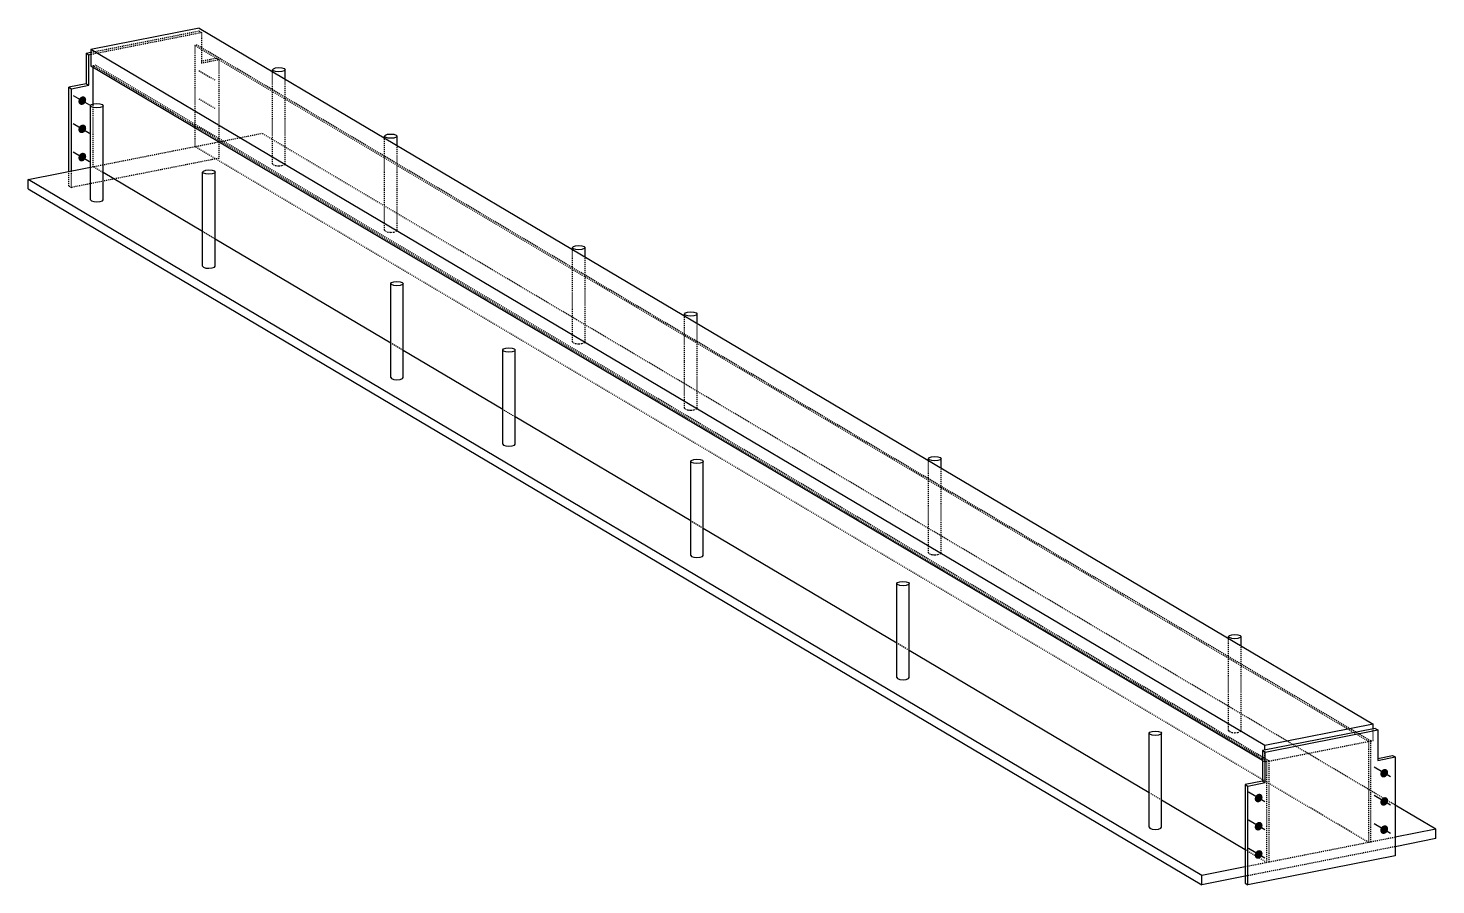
# Model space of a CAD drawing. Header units: millimetres. Extents: x 9 to 44046, y 10 to 1738.
# Drawn here: x 8556 to 11371, y 26 to 1738 of the extents above; entities that cross this region are included whole.
import ezdxf

# ---------------------------------------------------------------- set-up
doc = ezdxf.new("R2010")
doc.units = ezdxf.units.MM
doc.linetypes.add('DXK_LINE_DOT2', pattern=[3.9198, 1.9599, -1.9599])
doc.layers.add('STÅL', color=7, linetype='Continuous')

msp = doc.modelspace()

# ---------------------------------------------------------------- hatches: boundary and pattern name
at = {"layer": 'STÅL', "linetype": 'Continuous'}
for points in [[(8658.2, 1597.2), (8659.3, 1598.7), (8660.6, 1600), (8662.1, 1601), (8663.7, 1601.7), (8665.3, 1602), (8666.9, 1602), (8668.4, 1601.6), (8669.7, 1600.8), (8670.8, 1599.7), (8671.6, 1598.3), (8672.1, 1596.7), (8672.3, 1595), (8672.1, 1593.2), (8671.6, 1591.4), (8670.8, 1589.7), (8669.7, 1588.2), (8668.4, 1586.9), (8666.9, 1585.9), (8665.3, 1585.2), (8663.7, 1584.9), (8662.1, 1585), (8660.6, 1585.4), (8659.3, 1586.2), (8658.2, 1587.3), (8657.4, 1588.6), (8656.9, 1590.2), (8656.7, 1591.9), (8656.9, 1593.7), (8657.4, 1595.5)], [(8658.2, 1540.8), (8659.3, 1542.4), (8660.6, 1543.7), (8662.1, 1544.7), (8663.7, 1545.3), (8665.3, 1545.7), (8666.9, 1545.6), (8668.4, 1545.2), (8669.7, 1544.4), (8670.8, 1543.3), (8671.6, 1541.9), (8672.1, 1540.3), (8672.3, 1538.6), (8672.1, 1536.8), (8671.6, 1535.1), (8670.8, 1533.4), (8669.7, 1531.8), (8668.4, 1530.5), (8666.9, 1529.5), (8665.3, 1528.8), (8663.7, 1528.5), (8662.1, 1528.6), (8660.6, 1529), (8659.3, 1529.8), (8658.2, 1530.9), (8657.4, 1532.3), (8656.9, 1533.8), (8656.7, 1535.6), (8656.9, 1537.4), (8657.4, 1539.1)], [(8658.2, 1484.4), (8659.3, 1486), (8660.6, 1487.3), (8662.1, 1488.3), (8663.7, 1489), (8665.3, 1489.3), (8666.9, 1489.2), (8668.4, 1488.8), (8669.7, 1488), (8670.8, 1486.9), (8671.6, 1485.6), (8672.1, 1484), (8672.3, 1482.2), (8672.1, 1480.5), (8671.6, 1478.7), (8670.8, 1477), (8669.7, 1475.5), (8668.4, 1474.2), (8666.9, 1473.1), (8665.3, 1472.5), (8663.7, 1472.1), (8662.1, 1472.2), (8660.6, 1472.6), (8659.3, 1473.4), (8658.2, 1474.5), (8657.4, 1475.9), (8656.9, 1477.5), (8656.7, 1479.2), (8656.9, 1481), (8657.4, 1482.8)], [(11261.8, 253.2), (11262.9, 254.7), (11264.2, 256), (11265.7, 257), (11267.3, 257.7), (11269, 258), (11270.5, 258), (11272, 257.5), (11273.4, 256.8), (11274.4, 255.7), (11275.3, 254.3), (11275.8, 252.7), (11275.9, 251), (11275.8, 249.2), (11275.3, 247.4), (11274.4, 245.7), (11273.3, 244.2), (11272, 242.9), (11270.5, 241.9), (11268.9, 241.2), (11267.3, 240.9), (11265.7, 240.9), (11264.2, 241.4), (11262.9, 242.1), (11261.8, 243.2), (11261, 244.6), (11260.5, 246.2), (11260.3, 247.9), (11260.5, 249.7), (11261, 251.5)], [(11010.7, 203.6), (11011.8, 205.1), (11013.1, 206.4), (11014.6, 207.4), (11016.2, 208.1), (11017.8, 208.4), (11019.4, 208.4), (11020.9, 208), (11022.2, 207.2), (11023.3, 206.1), (11024.1, 204.7), (11024.6, 203.1), (11024.8, 201.4), (11024.6, 199.6), (11024.1, 197.8), (11023.3, 196.1), (11022.2, 194.6), (11020.9, 193.3), (11019.4, 192.3), (11017.8, 191.6), (11016.2, 191.3), (11014.6, 191.3), (11013.1, 191.8), (11011.8, 192.6), (11010.7, 193.7), (11009.9, 195), (11009.4, 196.6), (11009.2, 198.3), (11009.4, 200.1), (11009.9, 201.9)], [(11261.8, 196.8), (11262.9, 198.3), (11264.2, 199.6), (11265.7, 200.6), (11267.3, 201.3), (11269, 201.6), (11270.5, 201.6), (11272, 201.2), (11273.4, 200.4), (11274.4, 199.3), (11275.3, 197.9), (11275.8, 196.3), (11275.9, 194.6), (11275.8, 192.8), (11275.3, 191), (11274.4, 189.3), (11273.3, 187.8), (11272, 186.5), (11270.5, 185.5), (11268.9, 184.8), (11267.3, 184.5), (11265.7, 184.6), (11264.2, 185), (11262.9, 185.8), (11261.8, 186.9), (11261, 188.2), (11260.5, 189.8), (11260.3, 191.5), (11260.5, 193.3), (11261, 195.1)], [(11010.7, 147.2), (11011.8, 148.7), (11013.1, 150), (11014.6, 151.1), (11016.2, 151.7), (11017.8, 152.1), (11019.4, 152), (11020.9, 151.6), (11022.2, 150.8), (11023.3, 149.7), (11024.1, 148.3), (11024.6, 146.7), (11024.8, 145), (11024.6, 143.2), (11024.1, 141.4), (11023.3, 139.7), (11022.2, 138.2), (11020.9, 136.9), (11019.4, 135.9), (11017.8, 135.2), (11016.2, 134.9), (11014.6, 135), (11013.1, 135.4), (11011.8, 136.2), (11010.7, 137.3), (11009.9, 138.6), (11009.4, 140.2), (11009.2, 141.9), (11009.4, 143.7), (11009.9, 145.5)], [(11261.8, 140.4), (11262.9, 142), (11264.2, 143.3), (11265.7, 144.3), (11267.3, 144.9), (11269, 145.3), (11270.5, 145.2), (11272, 144.8), (11273.4, 144), (11274.4, 142.9), (11275.3, 141.5), (11275.8, 139.9), (11275.9, 138.2), (11275.8, 136.4), (11275.3, 134.7), (11274.4, 133), (11273.3, 131.4), (11272, 130.1), (11270.5, 129.1), (11268.9, 128.4), (11267.3, 128.1), (11265.7, 128.2), (11264.2, 128.6), (11262.9, 129.4), (11261.8, 130.5), (11261, 131.9), (11260.5, 133.4), (11260.3, 135.2), (11260.5, 137), (11261, 138.7)], [(11010.7, 90.8), (11011.8, 92.4), (11013.1, 93.7), (11014.6, 94.7), (11016.2, 95.4), (11017.8, 95.7), (11019.4, 95.6), (11020.9, 95.2), (11022.2, 94.4), (11023.3, 93.3), (11024.1, 91.9), (11024.6, 90.4), (11024.8, 88.6), (11024.6, 86.8), (11024.1, 85.1), (11023.3, 83.4), (11022.2, 81.8), (11020.9, 80.5), (11019.4, 79.5), (11017.8, 78.8), (11016.2, 78.5), (11014.6, 78.6), (11013.1, 79), (11011.8, 79.8), (11010.7, 80.9), (11009.9, 82.3), (11009.4, 83.8), (11009.2, 85.6), (11009.4, 87.4), (11009.9, 89.1)]]:
    msp.add_hatch(color=96, dxfattribs=at).paths.add_polyline_path(points)

# ---------------------------------------------------------------- linework, layer by layer
at = {"layer": 'STÅL', "color": 2, "linetype": 'Continuous'}
for p, q in [((8898.3, 1738.3), (8681.8, 1695.6)), ((8898.3, 1738.3), (11245.8, 347.7)), ((8672.5, 1688.3), (8681.8, 1690.1)), ((11029.3, 304.9), (8681.8, 1695.6)), ((8681.8, 1695.6), (8681.8, 1662.7)), ((8672.5, 1688.3), (8672.5, 1627.2)), ((8672.5, 1688.3), (8677.5, 1685.3)), ((8677.5, 1685.3), (8681.8, 1686.2)), ((8677.5, 1624.2), (8677.5, 1685.3)), ((11025, 274.6), (8681.8, 1662.7)), ((8686.1, 1586.7), (8686.1, 1660.1)), ((9044.9, 1655.2), (9046.6, 1657.3)), ((9046.6, 1653.1), (9044.9, 1655.2)), ((9044.9, 1651.5), (9044.9, 1655.2)), ((9046.6, 1657.3), (9051.1, 1658.9)), ((9051.2, 1651.5), (9046.6, 1653.1)), ((9051.1, 1658.9), (9057.3, 1659.5)), ((9057.5, 1650.9), (9051.2, 1651.5)), ((9057.3, 1659.5), (9063.6, 1658.9)), ((9063.7, 1651.5), (9057.5, 1650.9)), ((9063.6, 1658.9), (9068.2, 1657.4)), ((9068.3, 1653.1), (9063.7, 1651.5)), ((9068.2, 1657.4), (9069.9, 1655.2)), ((9069.9, 1655.2), (9068.3, 1653.1)), ((9069.9, 1636.7), (9069.9, 1655.2)), ((8672.5, 1627.2), (8637.8, 1620.4)), ((8637.8, 1452), (8637.8, 1620.4)), ((8637.8, 1620.4), (8642.8, 1617.4)), ((8642.8, 1617.4), (8677.5, 1624.2)), ((8642.8, 1452.9), (8642.8, 1617.4)), ((8672.5, 1627.2), (8677.5, 1624.2)), ((8681.2, 1583.4), (8682.8, 1585.5)), ((8682.9, 1581.2), (8681.2, 1583.4)), ((8681.2, 1395.4), (8681.2, 1583.4)), ((8682.8, 1585.5), (8687.4, 1587.1)), ((8687.5, 1579.7), (8682.9, 1581.2)), ((8687.4, 1587.1), (8693.6, 1587.7)), ((8693.8, 1579.1), (8687.5, 1579.7)), ((8693.6, 1587.7), (8699.9, 1587.1)), ((8700, 1579.7), (8693.8, 1579.1)), ((8699.9, 1587.1), (8704.5, 1585.6)), ((8704.6, 1581.3), (8700, 1579.7)), ((8704.5, 1585.6), (8706.2, 1583.4)), ((8706.2, 1583.4), (8704.6, 1581.3)), ((8706.2, 1395.5), (8706.2, 1583.4)), ((9268.9, 1522.5), (9270.6, 1524.6)), ((9270.6, 1520.4), (9268.9, 1522.5)), ((9268.9, 1518.8), (9268.9, 1522.5)), ((9270.6, 1524.6), (9275.1, 1526.2)), ((9275.2, 1518.8), (9270.6, 1520.4)), ((9275.1, 1526.2), (9281.3, 1526.8)), ((9281.3, 1526.8), (9287.6, 1526.2)), ((9287.6, 1526.2), (9292.2, 1524.7)), ((9292.3, 1520.4), (9287.7, 1518.8)), ((9292.2, 1524.7), (9293.9, 1522.5)), ((9293.9, 1522.5), (9292.3, 1520.4)), ((9293.9, 1504), (9293.9, 1522.5)), ((9281.5, 1518.2), (9275.2, 1518.8)), ((9287.7, 1518.8), (9281.5, 1518.2)), ((8556.2, 1435.8), (8681.2, 1460.5)), ((10903.7, 45.2), (8556.2, 1435.8)), ((8556.2, 1417.1), (8556.2, 1435.8)), ((8905.2, 1331.7), (8706.2, 1449.6)), ((8905.2, 1450.7), (8906.8, 1452.8)), ((8906.9, 1448.5), (8905.2, 1450.7)), ((8905.2, 1262.7), (8905.2, 1450.7)), ((8906.8, 1452.8), (8911.4, 1454.4)), ((8911.5, 1447), (8906.9, 1448.5)), ((8911.4, 1454.4), (8917.6, 1455)), ((8917.8, 1446.4), (8911.5, 1447)), ((8917.6, 1455), (8923.9, 1454.4)), ((8924, 1447), (8917.8, 1446.4)), ((8923.9, 1454.4), (8928.5, 1452.9)), ((8928.6, 1448.6), (8924, 1447)), ((8928.5, 1452.9), (8930.2, 1450.7)), ((8930.2, 1450.7), (8928.6, 1448.6)), ((8930.2, 1262.8), (8930.2, 1450.7)), ((8556.2, 1417.1), (10903.7, 26.4)), ((8681.2, 1395.4), (8682.9, 1393.3)), ((8682.9, 1393.3), (8687.5, 1391.7)), ((8687.5, 1391.7), (8693.8, 1391.2)), ((8693.8, 1391.2), (8700, 1391.8)), ((8700, 1391.8), (8704.6, 1393.3)), ((8704.6, 1393.3), (8706.2, 1395.5)), ((9281.2, 1109), (8930.2, 1316.9)), ((9644.9, 1299.8), (9646.6, 1301.9)), ((9646.6, 1297.6), (9644.9, 1299.8)), ((9644.9, 1296), (9644.9, 1299.8)), ((9646.6, 1301.9), (9651.1, 1303.5)), ((9651.2, 1296.1), (9646.6, 1297.6)), ((9651.1, 1303.5), (9657.3, 1304.1)), ((9657.5, 1295.5), (9651.2, 1296.1)), ((9657.3, 1304.1), (9663.6, 1303.5)), ((9663.7, 1296.1), (9657.5, 1295.5)), ((9663.6, 1303.5), (9668.2, 1301.9)), ((9668.3, 1297.7), (9663.7, 1296.1)), ((9668.2, 1301.9), (9669.9, 1299.8)), ((9669.9, 1299.8), (9668.3, 1297.7)), ((9669.9, 1281.2), (9669.9, 1299.8)), ((8905.2, 1262.7), (8906.9, 1260.6)), ((8906.9, 1260.6), (8911.5, 1259)), ((8911.5, 1259), (8917.8, 1258.5)), ((8917.8, 1258.5), (8924, 1259.1)), ((8924, 1259.1), (8928.6, 1260.6)), ((8928.6, 1260.6), (8930.2, 1262.8)), ((9281.2, 1227.9), (9282.8, 1230.1)), ((9282.9, 1225.8), (9281.2, 1227.9)), ((9281.2, 1040), (9281.2, 1227.9)), ((9282.8, 1230.1), (9287.4, 1231.6)), ((9287.5, 1224.2), (9282.9, 1225.8)), ((9287.4, 1231.6), (9293.6, 1232.2)), ((9293.8, 1223.7), (9287.5, 1224.2)), ((9293.6, 1232.2), (9299.9, 1231.7)), ((9300, 1224.3), (9293.8, 1223.7)), ((9299.9, 1231.7), (9304.5, 1230.1)), ((9304.6, 1225.8), (9300, 1224.3)), ((9304.5, 1230.1), (9306.2, 1228)), ((9306.2, 1228), (9304.6, 1225.8)), ((9306.2, 1040), (9306.2, 1228)), ((9868.9, 1167.1), (9870.6, 1169.2)), ((9870.6, 1164.9), (9868.9, 1167.1)), ((9868.9, 1163.3), (9868.9, 1167.1)), ((9870.6, 1169.2), (9875.1, 1170.8)), ((9875.2, 1163.4), (9870.6, 1164.9)), ((9875.1, 1170.8), (9881.3, 1171.4)), ((9881.5, 1162.8), (9875.2, 1163.4)), ((9881.3, 1171.4), (9887.6, 1170.8)), ((9887.7, 1163.4), (9881.5, 1162.8)), ((9887.6, 1170.8), (9892.2, 1169.2)), ((9892.3, 1165), (9887.7, 1163.4)), ((9892.2, 1169.2), (9893.9, 1167.1)), ((9893.9, 1167.1), (9892.3, 1165)), ((9893.9, 1148.5), (9893.9, 1167.1)), ((9506.8, 1097.4), (9511.4, 1098.9)), ((9511.4, 1098.9), (9517.6, 1099.5)), ((9517.6, 1099.5), (9523.9, 1099)), ((9523.9, 1099), (9528.5, 1097.4)), ((9505.2, 976.3), (9306.2, 1094.2)), ((9505.2, 1095.2), (9506.8, 1097.4)), ((9506.9, 1093.1), (9505.2, 1095.2)), ((9505.2, 907.3), (9505.2, 1095.2)), ((9511.5, 1091.5), (9506.9, 1093.1)), ((9517.8, 1091), (9511.5, 1091.5)), ((9524, 1091.6), (9517.8, 1091)), ((9528.6, 1093.1), (9524, 1091.6)), ((9528.5, 1097.4), (9530.2, 1095.3)), ((9530.2, 1095.3), (9528.6, 1093.1)), ((9530.2, 907.3), (9530.2, 1095.3)), ((9281.2, 1040), (9282.9, 1037.9)), ((9282.9, 1037.9), (9287.5, 1036.3)), ((9287.5, 1036.3), (9293.8, 1035.7)), ((9293.8, 1035.7), (9300, 1036.3)), ((9300, 1036.3), (9304.6, 1037.9)), ((9304.6, 1037.9), (9306.2, 1040)), ((9881.2, 753.5), (9530.2, 961.5)), ((9505.2, 907.3), (9506.9, 905.2)), ((9506.9, 905.2), (9511.5, 903.6)), ((9511.5, 903.6), (9517.8, 903)), ((9517.8, 903), (9524, 903.6)), ((9524, 903.6), (9528.6, 905.2)), ((9528.6, 905.2), (9530.2, 907.3)), ((9881.2, 872.5), (9882.8, 874.6)), ((9882.8, 874.6), (9887.4, 876.2)), ((9887.4, 876.2), (9893.6, 876.8)), ((9893.6, 876.8), (9899.9, 876.2)), ((9899.9, 876.2), (9904.5, 874.7)), ((9904.5, 874.7), (9906.2, 872.5)), ((10356.9, 878), (10358.6, 880.1)), ((10358.6, 875.8), (10356.9, 878)), ((10356.9, 874.2), (10356.9, 878)), ((10358.6, 880.1), (10363.1, 881.7)), ((10363.2, 874.3), (10358.6, 875.8)), ((10363.1, 881.7), (10369.3, 882.3)), ((10369.5, 873.7), (10363.2, 874.3)), ((10369.3, 882.3), (10375.6, 881.7)), ((10375.7, 874.3), (10369.5, 873.7)), ((10375.6, 881.7), (10380.2, 880.2)), ((10380.3, 875.9), (10375.7, 874.3)), ((10380.2, 880.2), (10381.9, 878)), ((10381.9, 878), (10380.3, 875.9)), ((10381.9, 859.4), (10381.9, 878)), ((9882.9, 870.4), (9881.2, 872.5)), ((9881.2, 684.6), (9881.2, 872.5)), ((9887.5, 868.8), (9882.9, 870.4)), ((9893.8, 868.2), (9887.5, 868.8)), ((9900, 868.8), (9893.8, 868.2)), ((9904.6, 870.4), (9900, 868.8)), ((9906.2, 872.5), (9904.6, 870.4)), ((9906.2, 684.6), (9906.2, 872.5)), ((10293.2, 509.5), (9906.2, 738.7)), ((9881.2, 684.6), (9882.9, 682.4)), ((9882.9, 682.4), (9887.5, 680.9)), ((9887.5, 680.9), (9893.8, 680.3)), ((9893.8, 680.3), (9900, 680.9)), ((9900, 680.9), (9904.6, 682.5)), ((9904.6, 682.5), (9906.2, 684.6)), ((10293.2, 628.4), (10294.8, 630.6)), ((10294.9, 626.3), (10293.2, 628.4)), ((10293.2, 440.5), (10293.2, 628.4)), ((10294.8, 630.6), (10299.4, 632.1)), ((10299.5, 624.7), (10294.9, 626.3)), ((10299.4, 632.1), (10305.6, 632.7)), ((10305.8, 624.2), (10299.5, 624.7)), ((10305.6, 632.7), (10311.9, 632.2)), ((10312, 624.8), (10305.8, 624.2)), ((10311.9, 632.2), (10316.5, 630.6)), ((10316.6, 626.3), (10312, 624.8)), ((10316.5, 630.6), (10318.2, 628.5)), ((10318.2, 628.5), (10316.6, 626.3)), ((10318.2, 440.5), (10318.2, 628.5)), ((10956.9, 522.5), (10958.6, 524.7)), ((10958.6, 520.4), (10956.9, 522.5)), ((10956.9, 518.8), (10956.9, 522.5)), ((10958.6, 524.7), (10963.1, 526.2)), ((10963.2, 518.8), (10958.6, 520.4)), ((10963.1, 526.2), (10969.3, 526.8)), ((10969.5, 518.3), (10963.2, 518.8)), ((10969.3, 526.8), (10975.6, 526.3)), ((10975.7, 518.9), (10969.5, 518.3)), ((10975.6, 526.3), (10980.2, 524.7)), ((10980.3, 520.4), (10975.7, 518.9)), ((10980.2, 524.7), (10981.9, 522.6)), ((10981.9, 522.6), (10980.3, 520.4)), ((10981.9, 504), (10981.9, 522.6)), ((10798, 210.4), (10318.2, 494.7)), ((10293.2, 440.5), (10294.9, 438.4)), ((10294.9, 438.4), (10299.5, 436.8)), ((10299.5, 436.8), (10305.8, 436.2)), ((10305.8, 436.2), (10312, 436.8)), ((10312, 436.8), (10316.6, 438.4)), ((10316.6, 438.4), (10318.2, 440.5)), ((11250.1, 339.1), (11025, 294.7)), ((11245.8, 347.7), (11029.3, 304.9)), ((11245.8, 338.3), (11245.8, 347.7)), ((11250.1, 339.1), (11255.1, 336.2)), ((10798, 329.4), (10799.6, 331.5)), ((10799.7, 327.2), (10798, 329.4)), ((10798, 141.4), (10798, 329.4)), ((10799.6, 331.5), (10804.2, 333.1)), ((10804.3, 325.7), (10799.7, 327.2)), ((10804.2, 333.1), (10810.4, 333.7)), ((10810.6, 325.1), (10804.3, 325.7)), ((10810.4, 333.7), (10816.7, 333.1)), ((10816.8, 325.7), (10810.6, 325.1)), ((10816.7, 333.1), (10821.3, 331.6)), ((10821.4, 327.3), (10816.8, 325.7)), ((10821.3, 331.6), (10823, 329.4)), ((10823, 329.4), (10821.4, 327.3)), ((10823, 141.5), (10823, 329.4)), ((11030, 291.7), (11255.1, 336.2)), ((11255.1, 336.2), (11255.1, 275.1)), ((11025, 294.7), (11025, 233.6)), ((11025, 294.7), (11030, 291.7)), ((11029.3, 295.5), (11029.3, 304.9)), ((11030, 230.6), (11030, 291.7)), ((11255.1, 279), (11284.8, 284.9)), ((11255.1, 275.1), (11289.8, 281.9)), ((11284.8, 284.9), (11289.8, 281.9)), ((11289.8, 281.9), (11289.8, 84.6)), ((11025, 233.6), (10990.3, 226.7)), ((10990.3, 226.7), (10990.3, 29.4)), ((10990.3, 226.7), (10995.3, 223.8)), ((10995.3, 223.8), (11030, 230.6)), ((11025, 233.6), (11030, 230.6)), ((10995.3, 26.4), (10995.3, 223.8)), ((10990.3, 96.5), (10823, 195.6)), ((11371.4, 137.5), (11289.8, 185.9)), ((10798, 141.4), (10799.7, 139.3)), ((10821.4, 139.4), (10823, 141.5)), ((10799.7, 139.3), (10804.3, 137.7)), ((10804.3, 137.7), (10810.6, 137.2)), ((10810.6, 137.2), (10816.8, 137.8)), ((10816.8, 137.8), (10821.4, 139.4)), ((11371.4, 137.5), (11289.8, 121.4)), ((11371.4, 118.7), (11289.8, 102.6)), ((11371.4, 118.7), (11371.4, 137.5)), ((11289.8, 84.6), (10995.3, 26.4)), ((10990.3, 62.3), (10903.7, 45.2)), ((10903.7, 26.4), (10903.7, 45.2)), ((10990.3, 43.5), (10903.7, 26.4)), ((10990.3, 29.4), (10995.3, 26.4))]:
    msp.add_line(p, q, dxfattribs=at)
at = {"layer": 'STÅL', "color": 7, "linetype": 'DXK_LINE_DOT2'}
for p, q in [((8681.8, 1690.1), (8897.6, 1732.7)), ((8681.8, 1686.2), (8902.6, 1729.8)), ((8897.6, 1732.7), (8902.6, 1729.8)), ((8902.6, 1729.8), (8902.6, 1668.7)), ((8894, 1704.6), (8889.6, 1703.7)), ((11237.1, 313.1), (8889.6, 1703.7)), ((8889.6, 1703.7), (8889.6, 1501.7)), ((11241.5, 313.9), (8894, 1704.6)), ((8686.1, 1663.5), (8690.5, 1664.4)), ((11033.6, 272.9), (8686.1, 1663.5)), ((8686.1, 1660.1), (8686.1, 1663.5)), ((11038, 273.7), (8690.5, 1664.4)), ((8902.6, 1672.6), (8932.3, 1678.5)), ((8902.6, 1668.7), (8937.3, 1675.5)), ((8932.3, 1678.5), (8937.3, 1675.5)), ((8937.3, 1675.5), (8937.3, 1478.2)), ((9044.9, 1467.3), (9044.9, 1651.5)), ((9069.9, 1467.3), (9069.9, 1636.7)), ((8686.1, 1461.5), (8686.1, 1586.7)), ((8681.2, 1460.5), (9023.9, 1528.2)), ((11289.8, 185.9), (9023.9, 1528.2)), ((11237.1, 111), (8889.6, 1501.7)), ((9268.9, 1334.6), (9268.9, 1518.8)), ((9293.9, 1334.6), (9293.9, 1504)), ((8937.3, 1478.2), (8642.8, 1420.1)), ((9044.9, 1467.3), (9046.6, 1465.1)), ((9046.6, 1465.1), (9051.2, 1463.6)), ((9063.7, 1463.6), (9068.3, 1465.2)), ((9068.3, 1465.2), (9069.9, 1467.3)), ((8637.8, 1423), (8637.8, 1452)), ((8642.8, 1420.1), (8642.8, 1452.9)), ((8706.2, 1449.6), (8686.1, 1461.5)), ((9051.2, 1463.6), (9057.5, 1463)), ((9057.5, 1463), (9063.7, 1463.6)), ((8637.8, 1423), (8642.8, 1420.1)), ((8930.2, 1316.9), (8905.2, 1331.7)), ((9268.9, 1334.6), (9270.6, 1332.4)), ((9270.6, 1332.4), (9275.2, 1330.9)), ((9275.2, 1330.9), (9281.5, 1330.3)), ((9281.5, 1330.3), (9287.7, 1330.9)), ((9287.7, 1330.9), (9292.3, 1332.5)), ((9292.3, 1332.5), (9293.9, 1334.6)), ((9644.9, 1111.8), (9644.9, 1296)), ((9669.9, 1111.9), (9669.9, 1281.2)), ((9868.9, 979.1), (9868.9, 1163.3)), ((9893.9, 979.2), (9893.9, 1148.5)), ((9306.2, 1094.2), (9281.2, 1109)), ((9644.9, 1111.8), (9646.6, 1109.7)), ((9646.6, 1109.7), (9651.2, 1108.1)), ((9651.2, 1108.1), (9657.5, 1107.6)), ((9657.5, 1107.6), (9663.7, 1108.2)), ((9663.7, 1108.2), (9668.3, 1109.7)), ((9668.3, 1109.7), (9669.9, 1111.9)), ((9530.2, 961.5), (9505.2, 976.3)), ((9868.9, 979.1), (9870.6, 977)), ((9870.6, 977), (9875.2, 975.4)), ((9875.2, 975.4), (9881.5, 974.9)), ((9881.5, 974.9), (9887.7, 975.5)), ((9887.7, 975.5), (9892.3, 977)), ((9892.3, 977), (9893.9, 979.2)), ((10356.9, 690), (10356.9, 874.2)), ((10381.9, 690.1), (10381.9, 859.4)), ((9906.2, 738.7), (9881.2, 753.5)), ((10356.9, 690), (10358.6, 687.9)), ((10358.6, 687.9), (10363.2, 686.3)), ((10363.2, 686.3), (10369.5, 685.8)), ((10369.5, 685.8), (10375.7, 686.4)), ((10375.7, 686.4), (10380.3, 687.9)), ((10380.3, 687.9), (10381.9, 690.1)), ((10318.2, 494.7), (10293.2, 509.5)), ((10956.9, 334.6), (10956.9, 518.8)), ((10981.9, 334.6), (10981.9, 504)), ((11245.8, 314.8), (11245.8, 338.3)), ((10956.9, 334.6), (10958.6, 332.5)), ((10958.6, 332.5), (10963.2, 330.9)), ((10963.2, 330.9), (10969.5, 330.3)), ((10969.5, 330.3), (10975.7, 330.9)), ((10975.7, 330.9), (10980.3, 332.5)), ((10980.3, 332.5), (10981.9, 334.6)), ((11038, 273.7), (11237.1, 313.1)), ((11241.5, 313.9), (11237.1, 313.1)), ((11237.1, 111), (11237.1, 313.1)), ((11241.5, 313.9), (11245.8, 314.8)), ((11241.5, 111.9), (11241.5, 313.9)), ((11029.3, 272), (11029.3, 295.5)), ((11029.3, 272), (11025, 274.6)), ((11029.3, 272), (11030, 272.2)), ((11030, 272.2), (11033.6, 272.9)), ((11038, 273.7), (11033.6, 272.9)), ((11033.6, 70.8), (11033.6, 272.9)), ((11038, 71.7), (11038, 273.7)), ((10823, 195.6), (10798, 210.4)), ((11289.8, 121.4), (11038, 71.7)), ((11289.8, 102.6), (10990.3, 43.5)), ((11033.6, 70.8), (10990.3, 96.5)), ((11033.6, 70.8), (10990.3, 62.3)), ((11038, 71.7), (11033.6, 70.8))]:
    msp.add_line(p, q, dxfattribs=at)
at = {"layer": 'STÅL', "color": 96, "linetype": 'DXK_LINE_DOT2'}
for p, q in [((8897.6, 1653.7), (8930.1, 1634.5)), ((8897.6, 1597.4), (8930.1, 1578.1)), ((8897.6, 1541), (8930.1, 1521.7))]:
    msp.add_line(p, q, dxfattribs=at)
at = {"layer": 'STÅL', "color": 96, "linetype": 'Continuous'}
for p, q in [((8646.5, 1604.1), (8679, 1584.9)), ((8646.5, 1547.8), (8679, 1528.5)), ((8646.5, 1491.4), (8679, 1472.1)), ((11280.6, 242.1), (11248.1, 261.3)), ((11029.5, 192.5), (10997, 211.7)), ((11280.6, 185.7), (11248.1, 204.9)), ((11029.5, 136.1), (10997, 155.3)), ((11280.6, 129.3), (11248.1, 148.5)), ((11029.5, 79.7), (10997, 98.9))]:
    msp.add_line(p, q, dxfattribs=at)

doc.saveas('drawing.dxf')
